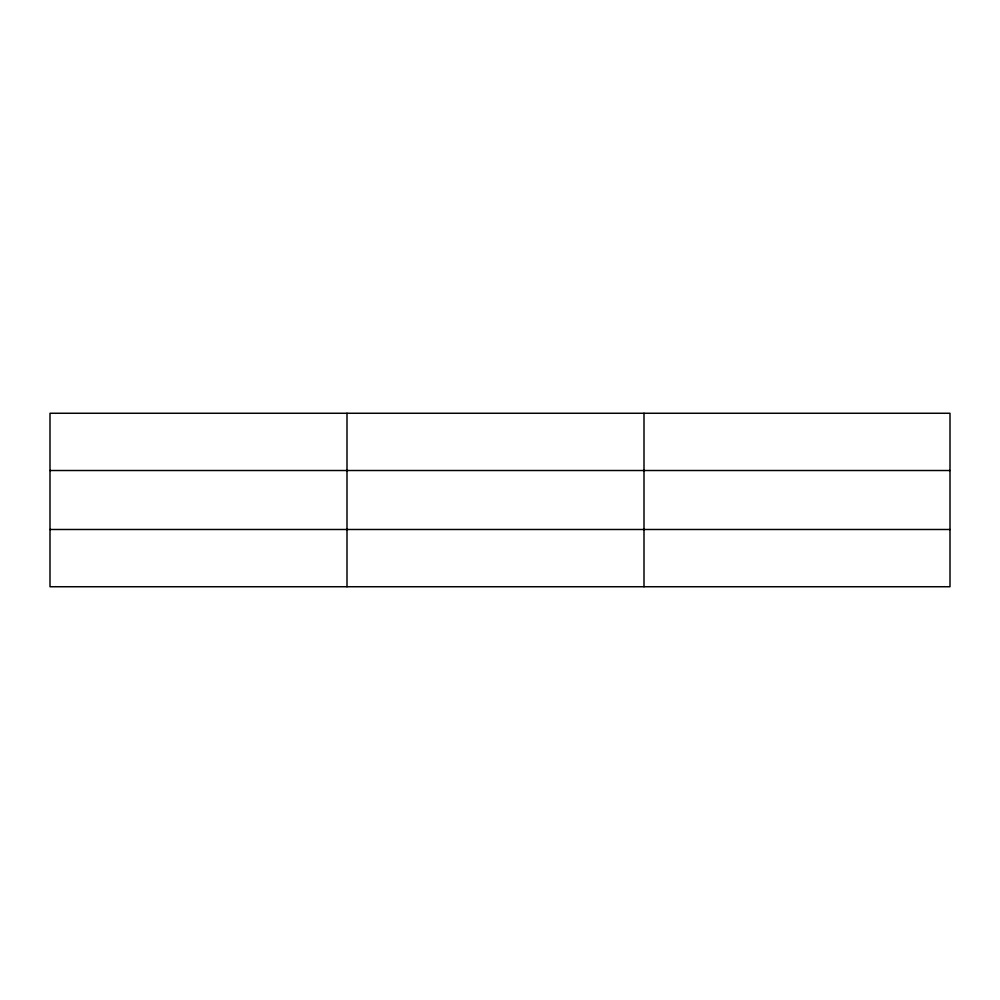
<?xml version="1.0" encoding="UTF-8"?>
<svg xmlns="http://www.w3.org/2000/svg" width="1000" height="1000" viewBox="0 0 1000 1000"><rect width="100%" height="100%" fill="white"/><g stroke="black" fill="none" stroke-linecap="round" stroke-linejoin="round"><path stroke-width="1.5" d="M347 413.263L347 586.737M644 413.263L644 586.737M950 529.487L950 586.737L50 586.737L50 413.263L950 413.263L950 529.487L50 529.487M50 470.513L950 470.513"/></g></svg>
